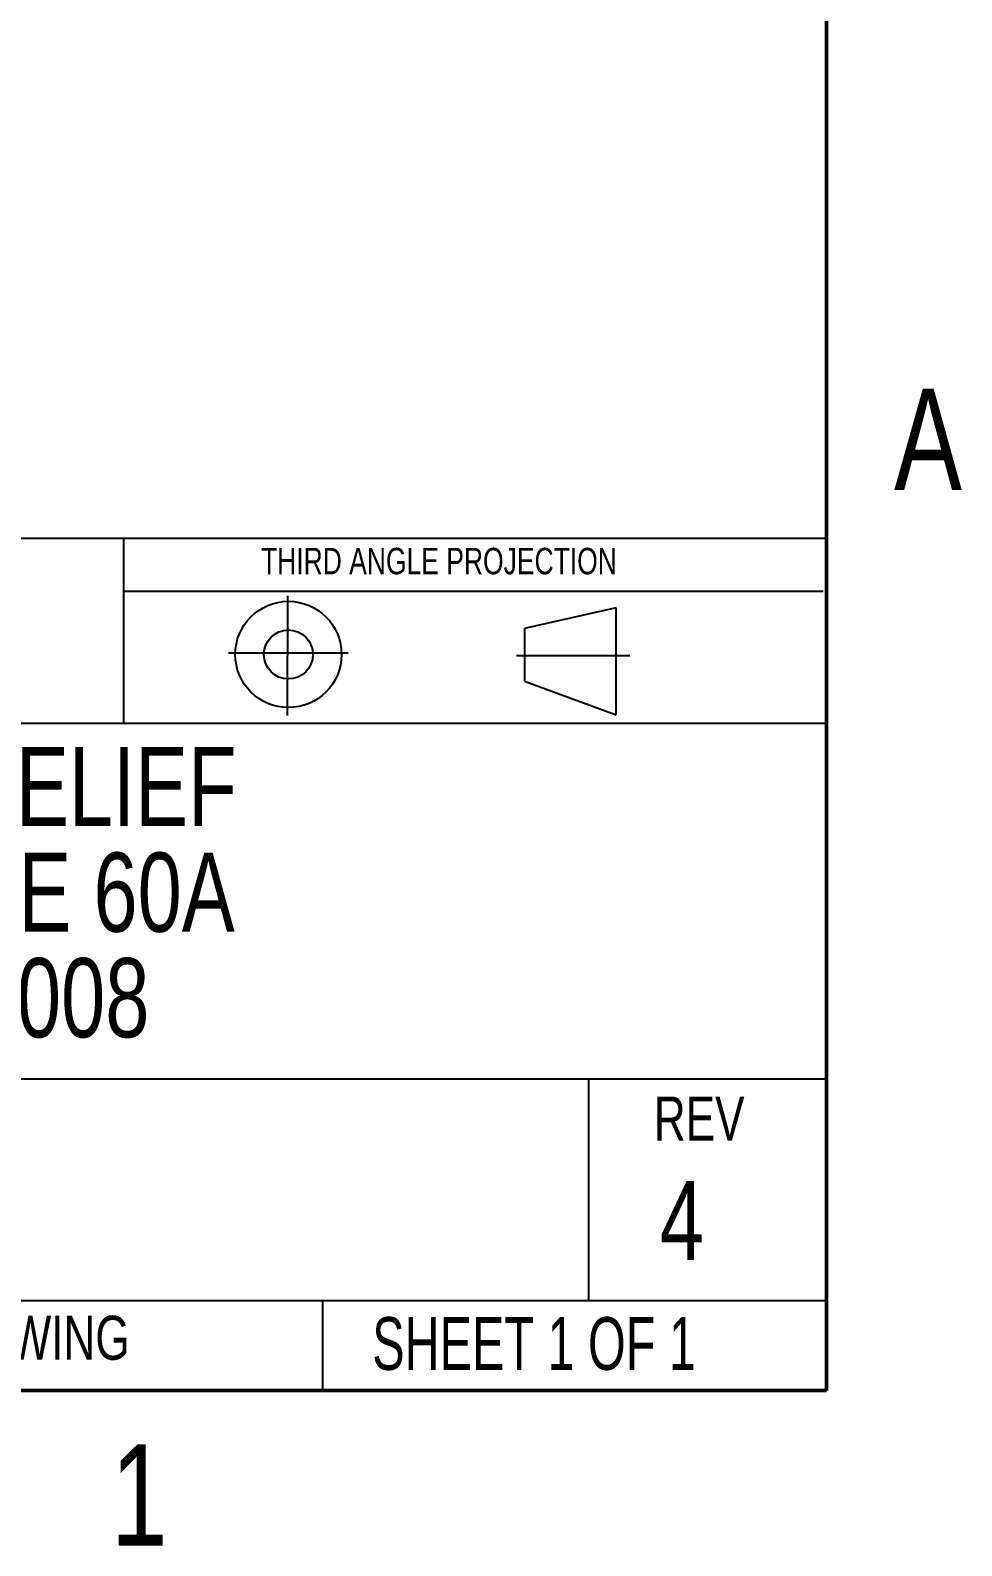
# Model space of a CAD drawing. Header units: millimetres. Extents: x 1 to 107, y 1 to 69.
# Drawn here: x 92.8 to 106.81, y 0.84 to 23.63 of the extents above; entities that cross this region are included whole.
import ezdxf

# ---------------------------------------------------------------- set-up
doc = ezdxf.new("R2010")
doc.units = ezdxf.units.MM
doc.header["$LTSCALE"] = 0.25
doc.layers.add('FORMAT', color=7, linetype='Continuous')
doc.styles.add('SLDTEXTSTYLE0', font='TXT', dxfattribs={"width": 0.75})
doc.styles.add('SLDTEXTSTYLE1', font='TXT', dxfattribs={"width": 0.6875})

# ---------------------------------------------------------------- blocks, each defined once
blk = doc.blocks.new('Creare PDM Title Block')
at = {"color": 7, "linetype": 'Continuous', "lineweight": 18}
for p, q in [((136.521, 15.99), (135.71, 15.99)), ((136.521, 15.99), (136.521, 7.86)), ((136.521, 3.175), (136.521, 7.86)), ((57.15, 3.175), (136.521, 3.175))]:
    blk.add_line(p, q, dxfattribs=at)
at = {"layer": 'FORMAT'}
for p, q in [((76.2, 15.99), (136.521, 15.99)), ((125.951, 15.981), (125.951, 13.212)), ((125.951, 15.196), (136.471, 15.196)), ((128.417, 15.126), (128.409, 13.327)), ((133.358, 14.943), (131.982, 14.632)), ((133.358, 13.333), (133.358, 14.943)), ((131.982, 14.632), (131.982, 13.843)), ((127.527, 14.268), (129.326, 14.268)), ((131.858, 14.229), (133.565, 14.229)), ((131.982, 13.843), (133.358, 13.333)), ((109.537, 13.212), (136.525, 13.212)), ((109.537, 7.86), (136.521, 7.86)), ((132.944, 7.86), (132.944, 4.527)), ((109.537, 4.527), (136.525, 4.527)), ((128.941, 4.527), (128.941, 3.175))]:
    blk.add_line(p, q, dxfattribs=at)
for radius in [0.799, 0.369]:
    blk.add_circle((128.429, 14.243), radius, dxfattribs=at)
at = {"color": 7, "linetype": 'Continuous', "lineweight": 0, "attachment_point": 1, "style": 'SLDTEXTSTYLE0'}
for s, insert, char_height in [('THIRD ANGLE PROJECTION', (128.017, 15.846), 0.39687), ('REV', (133.924, 7.596), 0.6615)]:
    blk.add_mtext(s, dxfattribs=dict(at, insert=insert, char_height=char_height))
blk = doc.blocks.new('SW_NOTE_2')
at = {"color": 0, "linetype": 'Continuous', "lineweight": 0, "attachment_point": 2, "style": 'SLDTEXTSTYLE0'}
for s, insert, char_height in [('STRAIN RELIEF', (4.986, 1.535), 1.19063), ('URETHANE 60A', (4.891, -0.053), 1.19063), ('7146-01008', (4.933, -1.64), 1.1906)]:
    blk.add_mtext(s, dxfattribs=dict(at, insert=insert, char_height=char_height))

msp = doc.modelspace()

# ---------------------------------------------------------------- linework, layer by layer
at = {"color": 7, "linetype": 'Continuous', "lineweight": 50}
for p, q in [((104.775, 66.675), (104.775, 3.175)), ((104.775, 3.175), (3.175, 3.175))]:
    msp.add_line(p, q, dxfattribs=at)

# ---------------------------------------------------------------- block references
at = {"color": 7, "linetype": 'Continuous'}
msp.add_blockref('Creare PDM Title Block', (-31.746, 0), dxfattribs=at)
at = {"color": 7, "linetype": 'Continuous', "lineweight": 0}
msp.add_blockref('SW_NOTE_2', (86.473, 11.317), dxfattribs=at)

# ---------------------------------------------------------------- texts
for s, insert, char_height, attachment_point, style in [('A', (106.302, 18.241), 1.524, 2, 'SLDTEXTSTYLE0'), ('4', (102.6, 6.327), 1.191, 2, 'SLDTEXTSTYLE0'), ('DO NOT SCALE DRAWING', (90.131, 4.299), 0.66146, 2, 'SLDTEXTSTYLE0'), ('SHEET 1 OF 1', (97.944, 4.279), 0.79375, 1, 'SLDTEXTSTYLE1'), ('1', (94.441, 2.366), 1.524, 2, 'SLDTEXTSTYLE0')]:
    msp.add_mtext(s, dxfattribs=dict(at, insert=insert, char_height=char_height, attachment_point=attachment_point, style=style))

doc.saveas('drawing.dxf')
